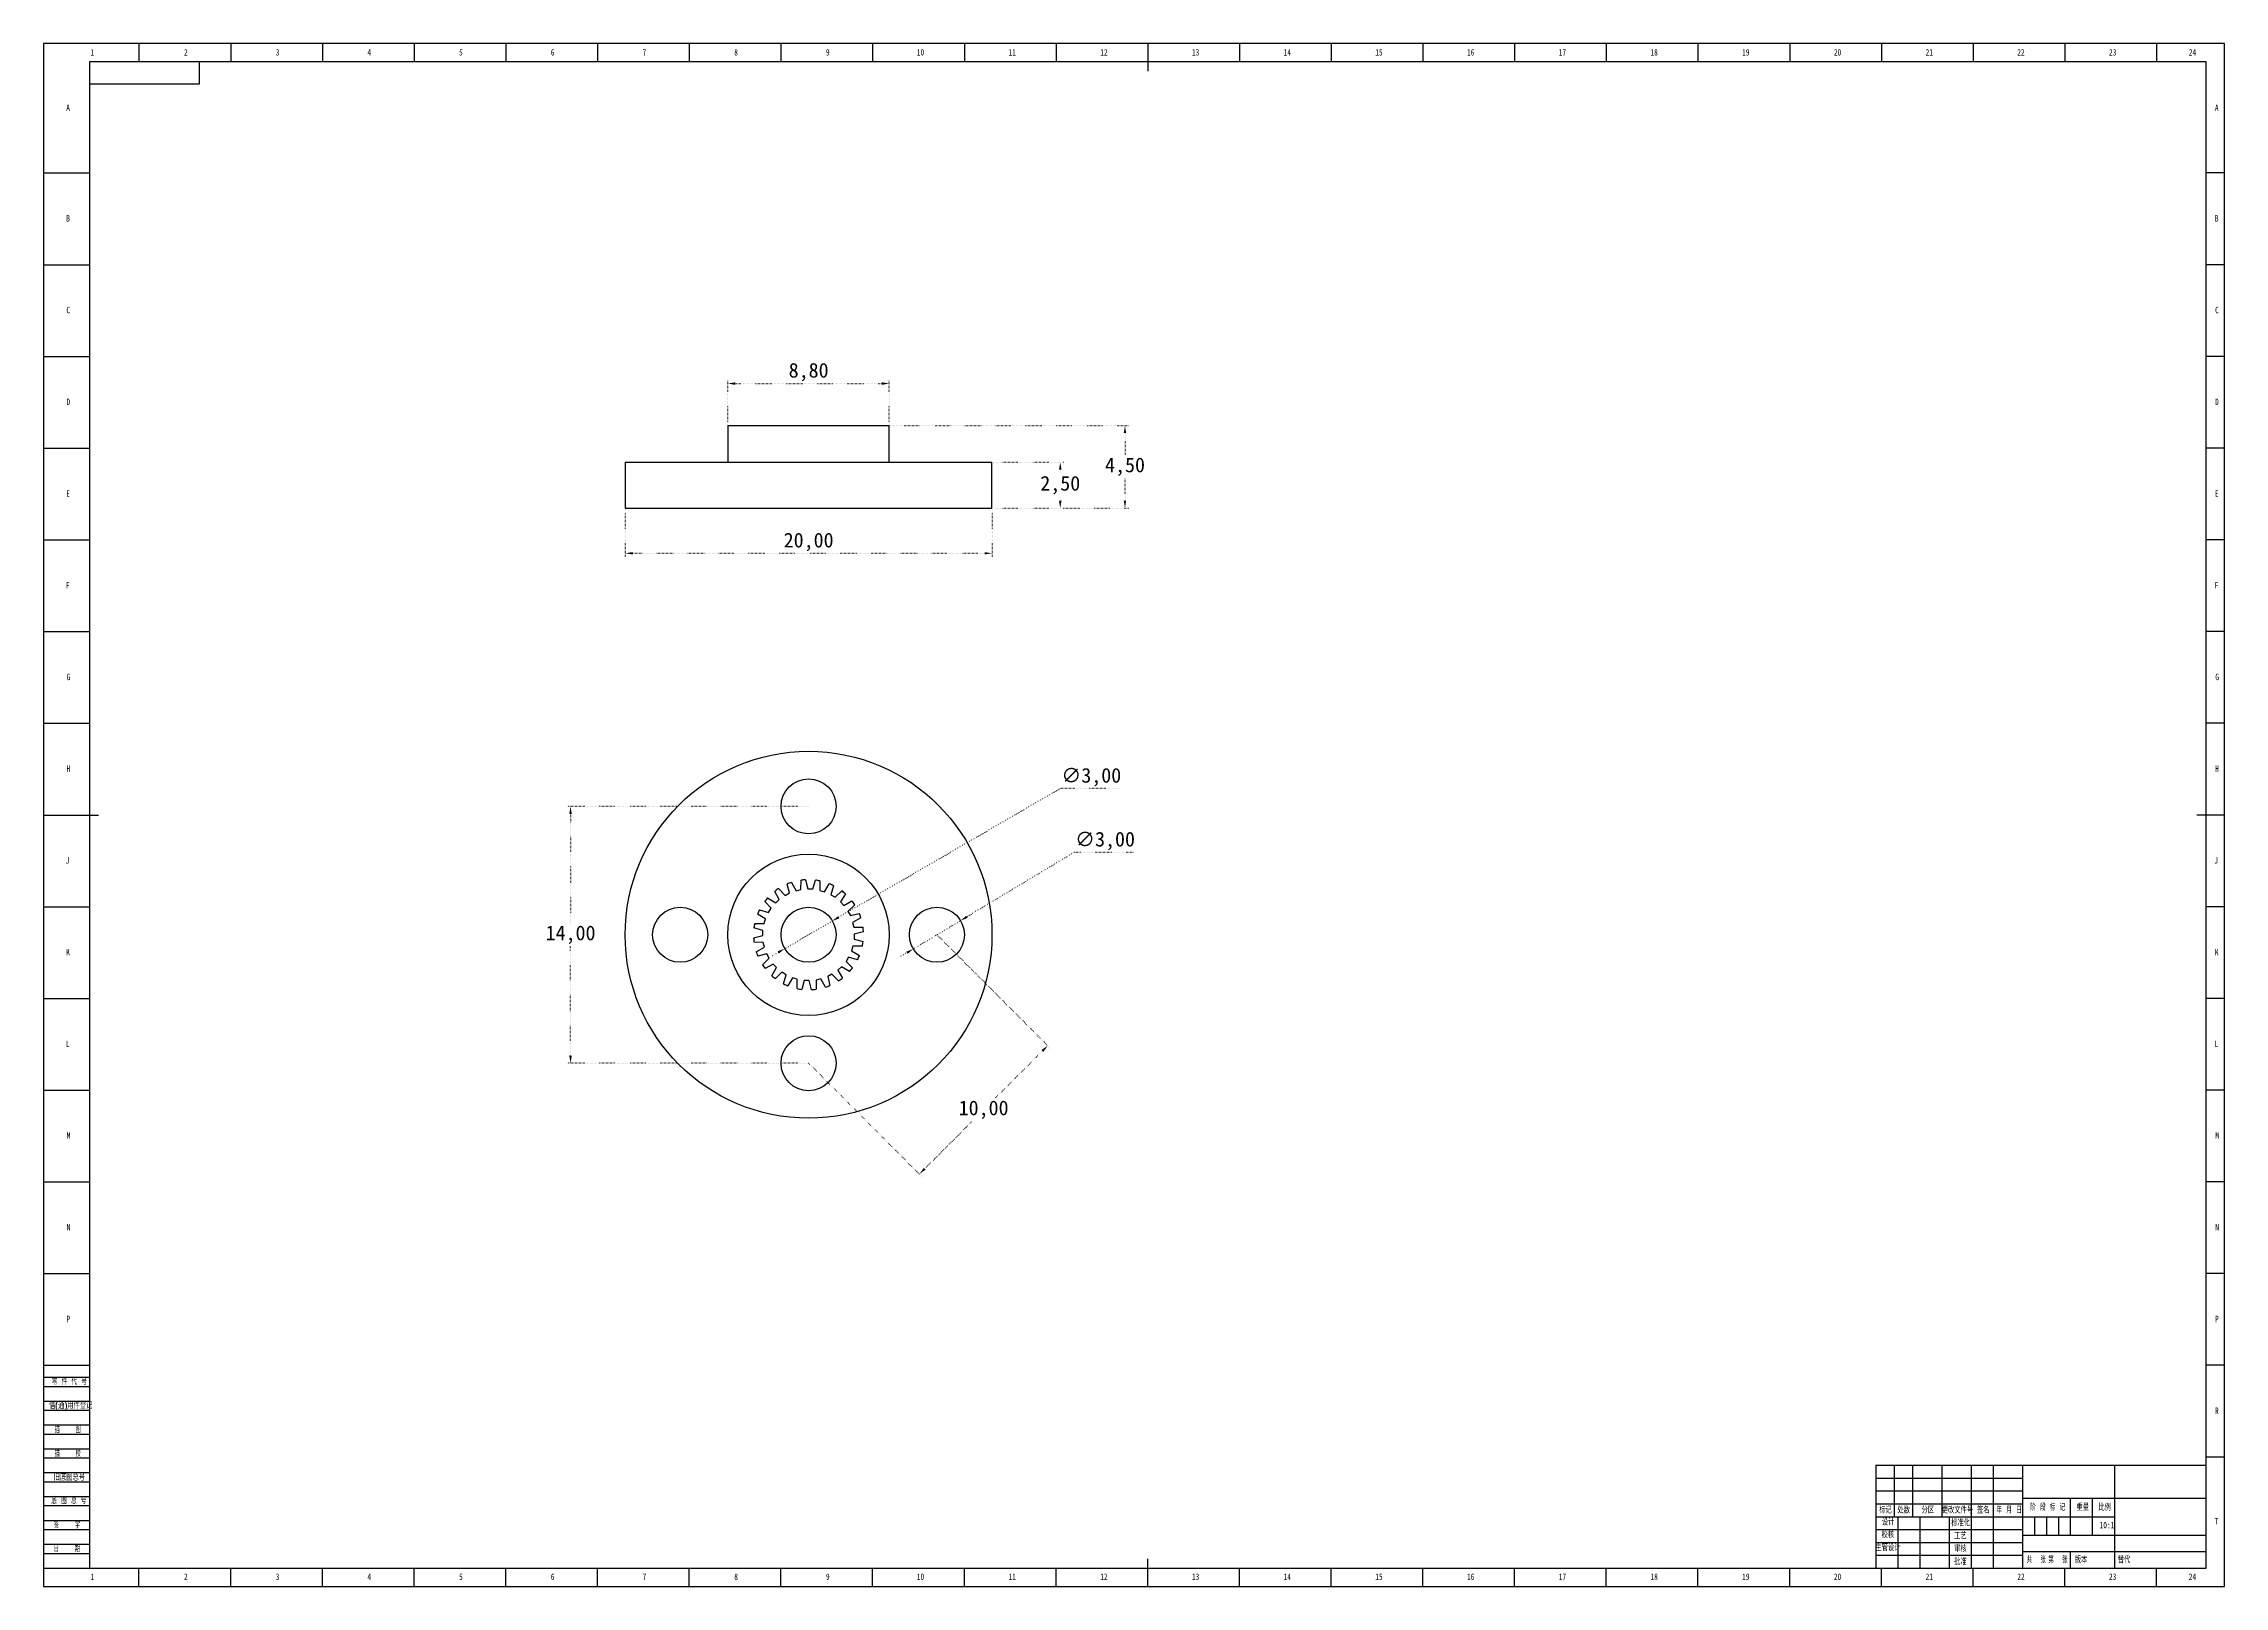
# Model space of a CAD drawing. Header units: millimetres. Extents: x 0 to 1189, y 0 to 841.
import ezdxf

# ---------------------------------------------------------------- set-up
doc = ezdxf.new("R2010")
doc.units = ezdxf.units.MM
doc.header["$PDSIZE"] = -1
doc.linetypes.add('DOT2', pattern=[0.635, 0, -0.635])
for name, color, linetype in [('10', 7, 'Continuous'), ('5', 7, 'Continuous'), ('9', 7, 'Continuous'), ('SLD-0', 7, 'Continuous')]:
    doc.layers.add(name, color=color, linetype=linetype)
doc.styles.add('SLDTEXTSTYLE0', font='TXT', dxfattribs={"width": 0.7, "bigfont": 'bigfont'})
doc.styles.add('SLDTEXTSTYLE1', font='TXT', dxfattribs={"width": 0.6, "bigfont": 'bigfont'})
doc.styles.add('SLDTEXTSTYLE2', font='TXT', dxfattribs={"width": 0.614286, "bigfont": 'bigfont'})
doc.styles.add('SLDTEXTSTYLE3', font='TXT', dxfattribs={"width": 0.62, "bigfont": 'bigfont'})
doc.styles.add('SLDTEXTSTYLE4', font='TXT', dxfattribs={"width": 0.566667, "bigfont": 'bigfont'})
doc.styles.add('SLDTEXTSTYLE5', font='TXT', dxfattribs={"width": 0.7})
doc.dimstyles.new('ISO-25', dxfattribs={"dimtxt": 2.5, "dimasz": 2.5, "dimexe": 1.25, "dimexo": 0.625, "dimtad": 1, "dimtxsty": 'Standard', "dimcen": 2.5, "dimadec": 0, "dimazin": 0, "dimtfac": 1, "dimtmove": 0, "dimatfit": 3, "dimfxl": 1, "dimarcsym": 0})

# ---------------------------------------------------------------- blocks, each defined once
blk = doc.blocks.new('*D15')
at = {"color": 0, "linetype": 'DOT2', "lineweight": -2, "transparency": 16777216}
for p, q in [((517.1, 612.8), (556.3, 612.8)), ((554.3, 608.7), (554.3, 606.5)), ((517.1, 587.8), (556.3, 587.8)), ((554.3, 591.9), (554.3, 594.1))]:
    blk.add_line(p, q, dxfattribs=at)
at = {"color": 0, "linetype": 'DOT2', "transparency": 16777216}
for points in [[(553.6, 608.7), (555, 608.7), (554.3, 612.8)], [(553.6, 591.9), (555, 591.9), (554.3, 587.8)]]:
    blk.add_solid(points, dxfattribs=at)
at = {"layer": 'Defpoints', "color": 0, "linetype": 'DOT2', "transparency": 16777216}
for p in [(517.1, 612.8), (554.3, 612.8), (517.1, 587.8)]:
    blk.add_point(p, dxfattribs=at)
at = {"color": 0, "linetype": 'DOT2', "transparency": 16777216, "insert": (554.3, 600.3), "char_height": 3.5, "attachment_point": 5}
blk.add_mtext('{\\H2.28571x;2,50}', dxfattribs=at)
blk = doc.blocks.new('*D16')
at = {"color": 0, "linetype": 'DOT2', "lineweight": -2, "transparency": 16777216}
for p, q in [((461.1, 632.8), (591.6, 632.8)), ((589.6, 628.7), (589.6, 616.5)), ((589.6, 591.9), (589.6, 604.1)), ((517.1, 587.8), (591.6, 587.8))]:
    blk.add_line(p, q, dxfattribs=at)
at = {"color": 0, "linetype": 'DOT2', "transparency": 16777216}
for points in [[(588.9, 628.7), (590.2, 628.7), (589.6, 632.8)], [(588.9, 591.9), (590.2, 591.9), (589.6, 587.8)]]:
    blk.add_solid(points, dxfattribs=at)
at = {"layer": 'Defpoints', "color": 0, "linetype": 'DOT2', "transparency": 16777216}
for p in [(461.1, 632.8), (589.6, 632.8), (517.1, 587.8)]:
    blk.add_point(p, dxfattribs=at)
at = {"color": 0, "linetype": 'DOT2', "transparency": 16777216, "insert": (589.6, 610.3), "char_height": 3.5, "attachment_point": 5}
blk.add_mtext('{\\H2.28571x;4,50}', dxfattribs=at)
blk = doc.blocks.new('*D17')
at = {"color": 0, "linetype": 'DOT2', "lineweight": -2, "transparency": 16777216}
for p, q in [((373.1, 632.8), (373.1, 657.7)), ((377.1, 655.7), (457, 655.7)), ((461.1, 632.8), (461.1, 657.7))]:
    blk.add_line(p, q, dxfattribs=at)
at = {"color": 0, "linetype": 'DOT2', "transparency": 16777216}
for points in [[(377.1, 656.4), (377.1, 655), (373.1, 655.7)], [(457, 656.4), (457, 655), (461.1, 655.7)]]:
    blk.add_solid(points, dxfattribs=at)
at = {"layer": 'Defpoints', "color": 0, "linetype": 'DOT2', "transparency": 16777216}
for p in [(461.1, 655.7), (373.1, 632.8), (461.1, 632.8)]:
    blk.add_point(p, dxfattribs=at)
at = {"color": 0, "linetype": 'DOT2', "transparency": 16777216, "insert": (417.1, 661.9), "char_height": 3.5, "attachment_point": 5}
blk.add_mtext('{\\H2.28571x;8,80}', dxfattribs=at)
blk = doc.blocks.new('*D18')
at = {"color": 0, "linetype": 'DOT2', "lineweight": -2, "transparency": 16777216}
for p, q in [((417.1, 425.2), (285.3, 425.2)), ((287.3, 421.1), (287.3, 361.4)), ((287.3, 289.3), (287.3, 349)), ((417.1, 285.2), (285.3, 285.2))]:
    blk.add_line(p, q, dxfattribs=at)
at = {"color": 0, "linetype": 'DOT2', "transparency": 16777216}
for points in [[(286.6, 421.1), (288, 421.1), (287.3, 425.2)], [(286.6, 289.3), (288, 289.3), (287.3, 285.2)]]:
    blk.add_solid(points, dxfattribs=at)
at = {"layer": 'Defpoints', "color": 0, "linetype": 'DOT2', "transparency": 16777216}
for p in [(287.3, 425.2), (417.1, 425.2), (417.1, 285.2)]:
    blk.add_point(p, dxfattribs=at)
at = {"color": 0, "linetype": 'DOT2', "transparency": 16777216, "insert": (287.3, 355.2), "char_height": 3.5, "attachment_point": 5}
blk.add_mtext('{\\H2.28571x;14,00}', dxfattribs=at)
blk = doc.blocks.new('*D20')
at = {"color": 0, "linetype": 'DOT2', "lineweight": -2, "transparency": 16777216}
for p, q in [((317.1, 587.8), (317.1, 561.2)), ((517.1, 587.8), (517.1, 561.2)), ((321.1, 563.2), (513, 563.2))]:
    blk.add_line(p, q, dxfattribs=at)
at = {"color": 0, "linetype": 'DOT2', "transparency": 16777216}
for points in [[(321.1, 563.8), (321.1, 562.5), (317.1, 563.2)], [(513, 563.8), (513, 562.5), (517.1, 563.2)]]:
    blk.add_solid(points, dxfattribs=at)
at = {"layer": 'Defpoints', "color": 0, "linetype": 'DOT2', "transparency": 16777216}
for p in [(317.1, 587.8), (517.1, 587.8), (517.1, 563.2)]:
    blk.add_point(p, dxfattribs=at)
at = {"color": 0, "linetype": 'DOT2', "transparency": 16777216, "insert": (417.1, 569.3), "char_height": 3.5, "attachment_point": 5}
blk.add_mtext('{\\H2.28571x;20,00}', dxfattribs=at)
blk = doc.blocks.new('*D22')
at = {"color": 0, "linetype": 'DOT2', "lineweight": -2, "transparency": 16777216}
for p, q in [((561.8, 400.1), (503.4, 365)), ((594, 400.1), (561.8, 400.1)), ((474.2, 347.5), (499.9, 362.9)), ((470.7, 345.4), (467.2, 343.3))]:
    blk.add_line(p, q, dxfattribs=at)
at = {"color": 0, "linetype": 'DOT2', "transparency": 16777216}
for points in [[(503.1, 365.6), (503.8, 364.4), (499.9, 362.9)], [(470.4, 346), (471.1, 344.8), (474.2, 347.5)]]:
    blk.add_solid(points, dxfattribs=at)
at = {"layer": 'Defpoints', "color": 0, "linetype": 'DOT2', "transparency": 16777216}
for p in [(499.9, 362.9), (474.2, 347.5)]:
    blk.add_point(p, dxfattribs=at)
at = {"color": 0, "linetype": 'DOT2', "transparency": 16777216, "insert": (578.7, 406.3), "char_height": 3.5, "attachment_point": 5}
blk.add_mtext('{\\H2.28571x;∅3,00}', dxfattribs=at)
blk = doc.blocks.new('*D23')
at = {"color": 0, "linetype": 'DOT2', "lineweight": -2, "transparency": 16777216}
for p, q in [((554.3, 434.9), (433.6, 364.8)), ((586.5, 434.9), (554.3, 434.9)), ((404.1, 347.7), (430, 362.7)), ((400.6, 345.6), (397, 343.6))]:
    blk.add_line(p, q, dxfattribs=at)
at = {"color": 0, "linetype": 'DOT2', "transparency": 16777216}
for points in [[(433.2, 365.4), (433.9, 364.2), (430, 362.7)], [(400.2, 346.2), (400.9, 345), (404.1, 347.7)]]:
    blk.add_solid(points, dxfattribs=at)
at = {"layer": 'Defpoints', "color": 0, "linetype": 'DOT2', "transparency": 16777216}
for p in [(430, 362.7), (404.1, 347.7)]:
    blk.add_point(p, dxfattribs=at)
at = {"color": 0, "linetype": 'DOT2', "transparency": 16777216, "insert": (571.2, 441.1), "char_height": 3.5, "attachment_point": 5}
blk.add_mtext('{\\H2.28571x;∅3,00}', dxfattribs=at)
blk = doc.blocks.new('*D24')
at = {"color": 0, "linetype": 'DOT2', "lineweight": -2, "transparency": 16777216}
for p, q in [((487.1, 355.2), (548.9, 293.3)), ((544.6, 291.9), (518.7, 266)), ((417.1, 285.2), (478.9, 223.3)), ((480.4, 227.6), (506.3, 253.6))]:
    blk.add_line(p, q, dxfattribs=at)
at = {"color": 0, "linetype": 'DOT2', "transparency": 16777216}
for points in [[(544.1, 292.4), (545.1, 291.4), (547.5, 294.8)], [(479.9, 228.1), (480.9, 227.2), (477.5, 224.8)]]:
    blk.add_solid(points, dxfattribs=at)
at = {"layer": 'Defpoints', "color": 0, "linetype": 'DOT2', "transparency": 16777216}
for p in [(487.1, 355.2), (417.1, 285.2), (477.5, 224.8)]:
    blk.add_point(p, dxfattribs=at)
at = {"color": 0, "linetype": 'DOT2', "transparency": 16777216, "insert": (512.5, 259.8), "char_height": 3.5, "attachment_point": 5}
blk.add_mtext('{\\H2.28571x;10,00}', dxfattribs=at)

msp = doc.modelspace()

# ---------------------------------------------------------------- linework, layer by layer
at = {"color": 7, "linetype": 'Continuous', "lineweight": 25}
for p, q in [((373.06, 632.79), (373.06, 612.79)), ((373.06, 632.79), (417.06, 632.79)), ((417.06, 632.79), (461.06, 632.79)), ((461.06, 612.79), (461.06, 632.79)), ((317.06, 612.79), (317.06, 587.79)), ((317.06, 612.79), (417.06, 612.79)), ((417.06, 612.79), (517.06, 612.79)), ((517.06, 587.79), (517.06, 612.79)), ((317.06, 587.79), (417.06, 587.79)), ((417.06, 587.79), (517.06, 587.79)), ((406.62, 377.998), (405.393, 382.845)), ((407.772, 383.733), (410.289, 379.231)), ((412.874, 379.923), (412.944, 384.923)), ((415.472, 385.165), (416.737, 380.165)), ((419.414, 380.165), (420.775, 384.976)), ((423.28, 384.555), (423.208, 379.398)), ((425.793, 378.705), (428.353, 383)), ((430.664, 381.945), (429.259, 376.982)), ((390.322, 368.81), (395.284, 367.406)), ((396.623, 369.724), (393.137, 373.308)), ((394.754, 375.267), (399.184, 372.626)), ((395.284, 367.406), (396.623, 369.724)), ((401.076, 374.519), (398.637, 378.883)), ((399.184, 372.626), (401.076, 374.519)), ((400.706, 380.357), (404.302, 376.659)), ((404.302, 376.659), (406.62, 377.998)), ((410.289, 379.231), (412.874, 379.923)), ((416.737, 380.165), (419.414, 380.165)), ((423.208, 379.398), (425.793, 378.705)), ((429.259, 376.982), (431.577, 375.644)), ((431.577, 375.644), (435.162, 379.13)), ((437.12, 377.513), (434.48, 373.083)), ((434.48, 373.083), (436.372, 371.19)), ((436.372, 371.19), (440.737, 373.63)), ((442.21, 371.561), (438.513, 367.965)), ((392.102, 357.56), (387.291, 358.922)), ((387.712, 361.426), (392.869, 361.354)), ((393.562, 363.94), (389.267, 366.5)), ((392.102, 354.884), (392.102, 357.56)), ((392.869, 361.354), (393.562, 363.94)), ((438.513, 367.965), (439.851, 365.647)), ((439.851, 365.647), (444.698, 366.874)), ((445.586, 364.494), (441.084, 361.978)), ((441.084, 361.978), (441.777, 359.393)), ((441.777, 359.393), (446.776, 359.323)), ((447.018, 356.795), (442.018, 355.529)), ((387.102, 353.618), (392.102, 354.884)), ((392.343, 351.021), (387.344, 351.09)), ((388.534, 345.919), (393.036, 348.435)), ((393.036, 348.435), (392.343, 351.021)), ((441.251, 349.059), (440.558, 346.473)), ((440.558, 346.473), (444.853, 343.913)), ((446.408, 348.987), (441.251, 349.059)), ((442.018, 355.529), (442.018, 352.853)), ((442.018, 352.853), (446.829, 351.492)), ((394.269, 344.766), (389.422, 343.539)), ((391.91, 338.852), (395.607, 342.448)), ((397.748, 339.223), (393.383, 336.784)), ((395.607, 342.448), (394.269, 344.766)), ((397, 332.9), (399.64, 337.33)), ((399.64, 337.33), (397.748, 339.223)), ((402.543, 334.769), (398.958, 331.283)), ((404.861, 333.431), (402.543, 334.769)), ((403.457, 328.468), (404.861, 333.431)), ((429.818, 333.754), (427.501, 332.416)), ((433.414, 330.056), (429.818, 333.754)), ((434.936, 337.787), (433.044, 335.894)), ((433.044, 335.894), (435.483, 331.53)), ((439.367, 335.146), (434.936, 337.787)), ((438.836, 343.007), (437.497, 340.689)), ((437.497, 340.689), (440.983, 337.105)), ((443.798, 341.603), (438.836, 343.007)), ((408.327, 331.708), (405.767, 327.413)), ((410.912, 331.016), (408.327, 331.708)), ((410.84, 325.858), (410.912, 331.016)), ((414.706, 330.249), (413.345, 325.438)), ((417.383, 330.249), (414.706, 330.249)), ((418.648, 325.249), (417.383, 330.249)), ((421.246, 330.49), (421.176, 325.49)), ((423.831, 331.183), (421.246, 330.49)), ((426.348, 326.681), (423.831, 331.183)), ((427.501, 332.416), (428.727, 327.568))]:
    msp.add_line(p, q, dxfattribs=at)
for centre, radius in [((417.06, 355.207), 100), ((417.06, 425.207), 15), ((417.06, 355.207), 44), ((347.06, 355.207), 15), ((417.06, 355.207), 15), ((487.06, 355.207), 15), ((417.06, 285.207), 15)]:
    msp.add_circle(centre, radius, dxfattribs=at)
for start, end in [(108.034737, 112.886753), (93.034737, 97.886753), (78.034737, 82.886753), (63.034737, 67.886753), (153.034737, 157.886753), (138.034737, 142.886753), (123.034737, 127.886753), (48.034737, 52.886753), (33.034737, 37.886753), (168.034737, 172.886753), (18.034737, 22.886753), (3.034737, 7.886753), (183.034737, 187.886753), (198.034737, 202.886753), (348.034737, 352.886753), (213.034737, 217.886753), (318.034737, 322.886753), (333.034737, 337.886753), (228.034737, 232.886753), (243.034737, 247.886753), (258.034737, 262.886753), (273.034737, 277.886753), (288.034737, 292.886753), (303.034737, 307.886753)]:
    msp.add_arc((417.06, 355.207), 30, start, end, dxfattribs=at)
at = {"layer": '5', "color": 7}
for p, q in [((1189, 841), (0, 841)), ((0, 841), (0, 0)), ((1189, 0), (1189, 841)), ((0, 114), (25, 114)), ((0, 109), (25, 109)), ((0, 101), (25, 101)), ((0, 96), (25, 96)), ((0, 88), (25, 88)), ((0, 83), (25, 83)), ((0, 75), (25, 75)), ((0, 70), (25, 70)), ((0, 62), (25, 62)), ((0, 57), (25, 57)), ((0, 49), (25, 49)), ((999, 59), (1079, 59)), ((999, 52), (1079, 52)), ((0, 44), (25, 44)), ((0, 36), (25, 36)), ((1085.5, 38), (1085.5, 28)), ((1092, 38), (1092, 28)), ((1098.5, 38), (1098.5, 28)), ((0, 31), (25, 31)), ((0, 23), (25, 23)), ((0, 18), (25, 18)), ((0, 0), (1189, 0))]:
    msp.add_line(p, q, dxfattribs=at)
at = {"layer": '5'}
for p, q in [((52, 841), (52, 831.05)), ((102, 841), (102, 831.05)), ((152, 841), (152, 831.05)), ((202, 841), (202, 831.05)), ((252, 841), (252, 831.05)), ((302, 841), (302, 831.05)), ((352, 841), (352, 831.05)), ((402, 841), (402, 831.05)), ((452, 841), (452, 831.05)), ((502, 841), (502, 831.05)), ((552, 841), (552, 831.05)), ((652, 841), (652, 831.05)), ((702, 841), (702, 831.05)), ((752, 841), (752, 831.05)), ((802, 841), (802, 831.05)), ((852, 841), (852, 831.05)), ((902, 841), (902, 831.05)), ((952, 841), (952, 831.05)), ((1002, 841), (1002, 831.05)), ((1052, 841), (1052, 831.05)), ((1102, 841), (1102, 831.05)), ((1152, 841), (1152, 831.05)), ((0, 770.5), (25, 770.5)), ((1189, 770.5), (1179, 770.5)), ((0, 720.5), (25, 720.5)), ((1189, 720.5), (1179, 720.5)), ((0, 670.5), (25, 670.5)), ((1189, 670.5), (1179, 670.5)), ((0, 620.5), (25, 620.5)), ((1189, 620.5), (1179, 620.5)), ((0, 570.5), (25, 570.5)), ((1189, 570.5), (1179, 570.5)), ((0, 520.5), (25, 520.5)), ((1189, 520.5), (1179, 520.5)), ((0, 470.5), (25, 470.5)), ((1189, 470.5), (1179, 470.5)), ((0, 370.5), (25, 370.5)), ((1189, 370.5), (1179, 370.5)), ((0, 320.5), (25, 320.5)), ((1189, 320.5), (1179, 320.5)), ((0, 270.5), (25, 270.5)), ((1189, 270.5), (1179, 270.5)), ((0, 220.5), (25, 220.5)), ((1189, 220.5), (1179, 220.5)), ((0, 170.5), (25, 170.5)), ((1189, 170.5), (1179, 170.5)), ((0, 120.5), (25, 120.5)), ((1189, 120.5), (1179, 120.5)), ((1189, 70.5), (1179, 70.5)), ((52, 0), (52, 10)), ((102, 0), (102, 10)), ((152, 0), (152, 10)), ((202, 0), (202, 10)), ((252, 0), (252, 10)), ((302, 0), (302, 10)), ((352, 0), (352, 10)), ((402, 0), (402, 10)), ((452, 0), (452, 10)), ((502, 0), (502, 10)), ((552, 0), (552, 10)), ((652, 0), (652, 10)), ((702, 0), (702, 10)), ((752, 0), (752, 10)), ((802, 0), (802, 10)), ((852, 0), (852, 10)), ((902, 0), (902, 10)), ((952, 0), (952, 10)), ((1002, 0), (1002, 10)), ((1052, 0), (1052, 10)), ((1102, 0), (1102, 10)), ((1152, 0), (1152, 10))]:
    msp.add_line(p, q, dxfattribs=at)
at = {"layer": '5', "lineweight": 25}
for p, q in [((602, 841), (602, 826)), ((0, 420.5), (30, 420.5)), ((1189, 420.5), (1174, 420.5)), ((602, 0), (602, 15)), ((1105, 18.982), (1105, 10))]:
    msp.add_line(p, q, dxfattribs=at)
at = {"layer": '5', "color": 7, "lineweight": 25}
for p, q in [((1179, 831.05), (25, 831.05)), ((25, 831.05), (25, 10)), ((85, 819), (85, 831)), ((1179, 10), (1179, 831.05)), ((25, 819), (85, 819)), ((999, 66), (1179, 66)), ((999, 66), (999, 10)), ((1009, 66), (1009, 38)), ((1019, 66), (1019, 38)), ((1035, 66), (1035, 38)), ((1051, 66), (1051, 10)), ((1063, 66), (1063, 10)), ((1079, 66), (1079, 10)), ((1129, 66), (1129, 38)), ((1079, 48), (1179, 48)), ((1105, 48), (1105, 28)), ((1117, 48), (1117, 28)), ((999, 45), (1079, 45)), ((999, 38), (1129, 38)), ((1011, 38), (1011, 10)), ((1023, 38), (1023, 10)), ((1039, 38), (1039, 10)), ((1129, 38), (1129, 10)), ((999, 31), (1079, 31)), ((999, 24), (1079, 24)), ((1079, 28), (1179, 28)), ((999, 17), (1079, 17)), ((1079.006, 18.982), (1179, 18.982)), ((0, 10), (1179, 10))]:
    msp.add_line(p, q, dxfattribs=at)

# ---------------------------------------------------------------- texts
at = {"layer": '10', "char_height": 3.5, "attachment_point": 2}
for s, insert, style in [('1', (26.544, 838.018), 'SLDTEXTSTYLE5'), ('2', (77.544, 838.018), 'SLDTEXTSTYLE5'), ('3', (127.544, 838.018), 'SLDTEXTSTYLE5'), ('4', (177.544, 838.018), 'SLDTEXTSTYLE5'), ('5', (227.544, 838.018), 'SLDTEXTSTYLE5'), ('6', (277.547, 838.018), 'SLDTEXTSTYLE5'), ('7', (327.547, 838.018), 'SLDTEXTSTYLE5'), ('8', (377.547, 838.018), 'SLDTEXTSTYLE5'), ('9', (427.547, 838.018), 'SLDTEXTSTYLE5'), ('10', (478.089, 838.018), 'SLDTEXTSTYLE5'), ('11', (528.089, 838.018), 'SLDTEXTSTYLE5'), ('12', (578.089, 838.018), 'SLDTEXTSTYLE5'), ('13', (628.089, 838.018), 'SLDTEXTSTYLE5'), ('14', (678.089, 838.018), 'SLDTEXTSTYLE5'), ('15', (728.089, 838.018), 'SLDTEXTSTYLE5'), ('16', (778.091, 838.018), 'SLDTEXTSTYLE5'), ('17', (828.091, 838.018), 'SLDTEXTSTYLE5'), ('18', (878.091, 838.018), 'SLDTEXTSTYLE5'), ('19', (928.091, 838.018), 'SLDTEXTSTYLE5'), ('20', (978.089, 838.018), 'SLDTEXTSTYLE5'), ('21', (1028.089, 838.018), 'SLDTEXTSTYLE5'), ('22', (1078.089, 838.018), 'SLDTEXTSTYLE5'), ('23', (1128.089, 838.018), 'SLDTEXTSTYLE5'), ('24', (1171.589, 838.018), 'SLDTEXTSTYLE5'), ('A', (13.32, 807.768), 'SLDTEXTSTYLE5'), ('A', (1184.82, 807.768), 'SLDTEXTSTYLE5'), ('B', (13.32, 747.518), 'SLDTEXTSTYLE5'), ('B', (1184.82, 747.518), 'SLDTEXTSTYLE5'), ('C', (13.427, 697.518), 'SLDTEXTSTYLE5'), ('C', (1184.927, 697.518), 'SLDTEXTSTYLE5'), ('D', (13.43, 647.518), 'SLDTEXTSTYLE5'), ('D', (1184.93, 647.518), 'SLDTEXTSTYLE5'), ('E', (13.318, 597.518), 'SLDTEXTSTYLE5'), ('E', (1184.818, 597.518), 'SLDTEXTSTYLE5'), ('F', (13.224, 547.518), 'SLDTEXTSTYLE5'), ('F', (1184.724, 547.518), 'SLDTEXTSTYLE5'), ('G', (13.539, 497.518), 'SLDTEXTSTYLE5'), ('G', (1185.039, 497.518), 'SLDTEXTSTYLE5'), ('H', (13.43, 447.518), 'SLDTEXTSTYLE5'), ('H', (1184.93, 447.518), 'SLDTEXTSTYLE5'), ('J', (13.015, 397.518), 'SLDTEXTSTYLE5'), ('J', (1184.515, 397.518), 'SLDTEXTSTYLE5'), ('K', (13.32, 347.518), 'SLDTEXTSTYLE5'), ('K', (1184.82, 347.518), 'SLDTEXTSTYLE5'), ('L', (13.181, 297.518), 'SLDTEXTSTYLE5'), ('L', (1184.681, 297.518), 'SLDTEXTSTYLE5'), ('M', (13.597, 247.518), 'SLDTEXTSTYLE5'), ('M', (1185.097, 247.518), 'SLDTEXTSTYLE5'), ('N', (13.549, 197.518), 'SLDTEXTSTYLE5'), ('N', (1185.049, 197.518), 'SLDTEXTSTYLE5'), ('P', (13.444, 147.518), 'SLDTEXTSTYLE5'), ('P', (1184.944, 147.518), 'SLDTEXTSTYLE5'), ('R', (1184.93, 97.518), 'SLDTEXTSTYLE5'), ('T', (1184.656, 37.268), 'SLDTEXTSTYLE5'), ('校核', (1005.494, 29.857), 'SLDTEXTSTYLE0'), ('主管设计', (1005.562, 22.83), 'SLDTEXTSTYLE0'), ('1', (26.544, 7.018), 'SLDTEXTSTYLE5'), ('2', (77.544, 7.018), 'SLDTEXTSTYLE5'), ('3', (127.544, 7.018), 'SLDTEXTSTYLE5'), ('4', (177.544, 7.018), 'SLDTEXTSTYLE5'), ('5', (227.544, 7.018), 'SLDTEXTSTYLE5'), ('6', (277.547, 7.018), 'SLDTEXTSTYLE5'), ('7', (327.547, 7.018), 'SLDTEXTSTYLE5'), ('8', (377.547, 7.018), 'SLDTEXTSTYLE5'), ('9', (427.547, 7.018), 'SLDTEXTSTYLE5'), ('10', (478.089, 7.018), 'SLDTEXTSTYLE5'), ('11', (528.089, 7.018), 'SLDTEXTSTYLE5'), ('12', (578.089, 7.018), 'SLDTEXTSTYLE5'), ('13', (628.089, 7.018), 'SLDTEXTSTYLE5'), ('14', (678.089, 7.018), 'SLDTEXTSTYLE5'), ('15', (728.089, 7.018), 'SLDTEXTSTYLE5'), ('16', (778.091, 7.018), 'SLDTEXTSTYLE5'), ('17', (828.091, 7.018), 'SLDTEXTSTYLE5'), ('18', (878.091, 7.018), 'SLDTEXTSTYLE5'), ('19', (928.091, 7.018), 'SLDTEXTSTYLE5'), ('20', (978.089, 7.018), 'SLDTEXTSTYLE5'), ('21', (1028.089, 7.018), 'SLDTEXTSTYLE5'), ('22', (1078.089, 7.018), 'SLDTEXTSTYLE5'), ('23', (1128.089, 7.018), 'SLDTEXTSTYLE5'), ('24', (1171.589, 7.018), 'SLDTEXTSTYLE5')]:
    msp.add_mtext(s, dxfattribs=dict(at, insert=insert, style=style))
at = {"layer": '10', "color": 7, "insert": (1110.844, 16.188), "char_height": 3.5, "attachment_point": 2, "style": 'SLDTEXTSTYLE0'}
msp.add_mtext('版本', dxfattribs=at)
at = {"layer": '9', "color": 7, "char_height": 3.5}
for s, insert, attachment_point, style in [('零 件 代 号', (4.482, 113.36), 1, 'SLDTEXTSTYLE2'), ('借(通)用件登记', (2.933, 100.276), 1, 'SLDTEXTSTYLE0'), ('描    图', (13.129, 87.176), 2, 'SLDTEXTSTYLE4'), ('描    校', (13.129, 74.137), 2, 'SLDTEXTSTYLE4'), ('旧底图总号', (5.459, 61.201), 1, 'SLDTEXTSTYLE0'), ('底 图 总 号', (4.212, 48.433), 1, 'SLDTEXTSTYLE2'), ('标记', (1004.245, 43.306), 2, 'SLDTEXTSTYLE0'), ('设计', (1005.645, 36.767), 2, 'SLDTEXTSTYLE0'), ('处数', (1014.171, 43.306), 2, 'SLDTEXTSTYLE0'), ('分区', (1027.308, 43.306), 2, 'SLDTEXTSTYLE0'), ('更改文件号', (1043.482, 43.306), 2, 'SLDTEXTSTYLE0'), ('标准化', (1045.185, 36.358), 2, 'SLDTEXTSTYLE0'), ('签名', (1057.537, 43.306), 2, 'SLDTEXTSTYLE0'), ('年 月 日', (1071.61, 43.306), 2, 'SLDTEXTSTYLE3'), ('阶 段 标 记', (1092.651, 44.81), 2, 'SLDTEXTSTYLE2'), ('重量', (1111.794, 44.81), 2, 'SLDTEXTSTYLE0'), ('比例', (1123.679, 44.81), 2, 'SLDTEXTSTYLE0'), ('签    字', (12.691, 35.193), 2, 'SLDTEXTSTYLE4'), ('工艺', (1045.075, 29.23), 2, 'SLDTEXTSTYLE0'), ('日    期', (12.691, 22.233), 2, 'SLDTEXTSTYLE4'), ('批准', (1045.075, 15.216), 2, 'SLDTEXTSTYLE0'), ('审核', (1045.075, 22.249), 2, 'SLDTEXTSTYLE0'), ('共  张', (1086.383, 16.188), 2, 'SLDTEXTSTYLE1'), ('第  张', (1098.274, 16.188), 2, 'SLDTEXTSTYLE1')]:
    msp.add_mtext(s, dxfattribs=dict(at, insert=insert, attachment_point=attachment_point, style=style))
at = {"layer": 'SLD-0', "char_height": 3.5}
for s, insert, attachment_point, style in [('10:1', (1124.982, 35.158), 2, 'SLDTEXTSTYLE5'), ('替代', (1130.851, 16.188), 1, 'SLDTEXTSTYLE0')]:
    msp.add_mtext(s, dxfattribs=dict(at, insert=insert, attachment_point=attachment_point, style=style))

# ---------------------------------------------------------------- dimensions: what is measured, and where the dimension line sits
at = {"linetype": 'DOT2'}
for base, p1, p2, picture, middle in [((461.06, 655.716), (373.06, 632.79), (461.06, 632.79), '*D17', (417.06, 661.906)), ((517.06, 563.159), (317.06, 587.79), (517.06, 587.79), '*D20', (417.06, 569.349))]:
    dim = msp.add_linear_dim(base=base, p1=p1, p2=p2, text='{\\H2.28571x;<>}', dimstyle='ISO-25', override={"dimtxt": 3.5, "dimasz": 4.08, "dimexe": 2, "dimexo": 0, "dimgap": 1.524, "dimtih": 1, "dimtoh": 1, "dimlfac": 0.1, "dimzin": 0, "dimadec": 2, "dimtzin": 0}, dxfattribs=at)
    dim.commit()
    dim.dimension.update_dxf_attribs({"geometry": picture, "text_midpoint": middle})
for base, p1, p2, picture, middle in [((589.553, 632.79), (517.06, 587.79), (461.06, 632.79), '*D16', (589.553, 610.29)), ((554.298, 612.79), (517.06, 587.79), (517.06, 612.79), '*D15', (554.298, 600.29)), ((287.295, 425.207), (417.06, 285.207), (417.06, 425.207), '*D18', (287.295, 355.207))]:
    dim = msp.add_linear_dim(base=base, p1=p1, p2=p2, angle=270, text='{\\H2.28571x;<>}', dimstyle='ISO-25', override={"dimtxt": 3.5, "dimasz": 4.08, "dimexe": 2, "dimexo": 0, "dimgap": 1.524, "dimtih": 1, "dimtoh": 1, "dimlfac": 0.1, "dimzin": 0, "dimadec": 2, "dimtzin": 0}, dxfattribs=at)
    dim.commit()
    dim.dimension.update_dxf_attribs({"geometry": picture, "text_midpoint": middle})
for p1, p2, picture, middle in [((404.087, 347.677), (430.033, 362.737), '*D23', (571.155, 434.865)), ((474.2, 347.485), (499.92, 362.929), '*D22', (578.676, 400.097))]:
    dim = msp.add_diameter_dim_2p(p1=p1, p2=p2, text='{\\H2.28571x;<>}', dimstyle='ISO-25', override={"dimtxt": 3.5, "dimasz": 4.08, "dimexe": 2, "dimexo": 0, "dimgap": 1.524, "dimtih": 1, "dimtoh": 1, "dimlfac": 0.1, "dimzin": 0, "dimadec": 2, "dimtzin": 0}, dxfattribs=at)
    dim.commit()
    dim.dimension.update_dxf_attribs({"geometry": picture, "text_midpoint": middle, "dimtype": 163})
dim = msp.add_aligned_dim(p1=(487.06, 355.207), p2=(417.06, 285.207), distance=85.482, text='{\\H2.28571x;10,00}', dimstyle='ISO-25', override={"dimtxt": 3.5, "dimasz": 4.08, "dimexe": 2, "dimexo": 0, "dimgap": 1.524, "dimtih": 1, "dimtoh": 1, "dimlfac": 0.1, "dimzin": 0, "dimadec": 2, "dimtzin": 0}, dxfattribs=at)
dim.commit()
dim.dimension.update_dxf_attribs({"geometry": '*D24', "text_midpoint": (512.505, 259.762)})

doc.saveas('drawing.dxf')
